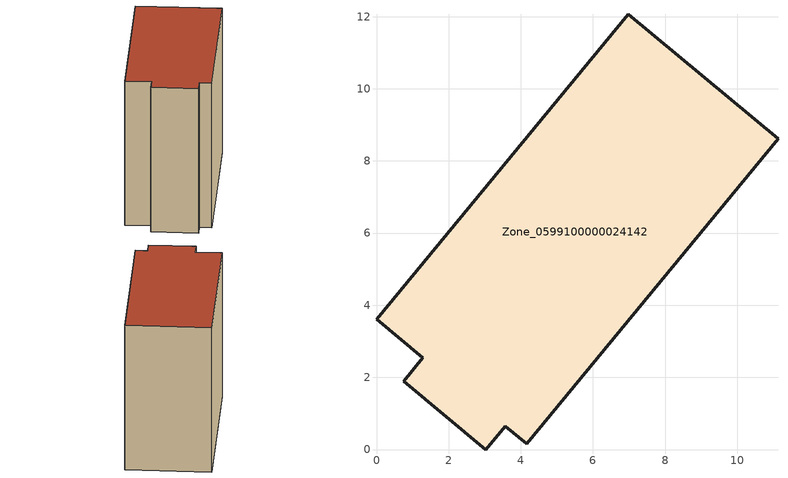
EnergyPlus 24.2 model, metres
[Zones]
Zone_0599100000024142
 floor ground (C_G): 6.98,12.06 11.13,8.61 4.16,0.16 3.57,0.65 3.03,0 0.75,1.9 1.28,2.55 0,3.61 z0
 wall outside (C_F): 0.75,1.9 3.03,0 3.57,0.65 4.16,0.16 11.13,8.61 6.98,12.06 0,3.61 1.28,2.55 0.75,1.9 z0:9.91
 roof outside (C_R): 6.98,12.06 0,3.61 1.28,2.55 0.75,1.9 3.03,0 3.57,0.65 4.16,0.16 11.13,8.61 z9.91
[BUILDING]
Pand.0599100000024142: North Axis=0; Terrain=City; Loads Convergence Tolerance Value=0.04; Temperature Convergence Tolerance Value=0.4; Solar Distribution=FullExterior; Maximum Number of Warmup Days=25; Minimum Number of Warmup Days=1
[Site:Location]
Rotterdam.The.Hague.AP_ZH_NLD Design_Conditions: Latitude=51.96; Longitude=4.45; Time Zone=1; Elevation=-4.5
[SITE:GROUNDTEMPERATURE:BUILDINGSURFACE]
18, 18, 18, 18, 18, 18, 18, 18, 18, 18, 18, 18
[MATERIAL] Thermal Absorptance=0.9; Solar Absorptance=0.7; Visible Absorptance=0.7
Name | Roughness | Thickness | Conductivity | Density | Specific Heat
G.TI.1946 | MediumSmooth | 0.15 | 1 | 540 | 1210
F.TI.1946 | Rough | 0.3 | 0.857143 | 1920 | 840
R.TI.1946 | MediumRough | 0.2 | 0.1 | 1500 | 1000
[CONSTRUCTION]
C_G: G.TI.1946
C_F: F.TI.1946
C_R: R.TI.1946
[ZONE]
Zone_0599100000024142: Type=1; Multiplier=1; Ceiling Height=Autocalculate; Volume=Autocalculate; Floor Area=autocalculate; Part of Total Floor Area=Yes
[ZONEINFILTRATION:DESIGNFLOWRATE]
Infil_Zone_0599100000024142: Zone or ZoneList or Space or SpaceList=Zone_0599100000024142; Schedule=AlwaysOn; Design Flow Rate Calculation Method=Flow/Area; Flow Rate per Floor Area=0.003; Constant Term Coefficient=1; Temperature Term Coefficient=0; Velocity Term Coefficient=0; Velocity Squared Term Coefficient=0
[HVACTEMPLATE:ZONE:IDEALLOADSAIRSYSTEM]
Zone_0599100000024142: Maximum Heating Supply Air Temperature=50; Minimum Cooling Supply Air Temperature=13; Maximum Heating Supply Air Humidity Ratio=0.0156; Minimum Cooling Supply Air Humidity Ratio=0.0077; Heating Limit=NoLimit; Cooling Limit=NoLimit; Dehumidification Control Type=ConstantSensibleHeatRatio; Cooling Sensible Heat Ratio=0.7; Dehumidification Setpoint=60; Humidification Control Type=None; Humidification Setpoint=30; Outdoor Air Method=None; Outdoor Air Flow Rate per Person=0.00944; Outdoor Air Flow Rate per Zone Floor Area=0; Outdoor Air Flow Rate per Zone=0; Demand Controlled Ventilation Type=None; Outdoor Air Economizer Type=NoEconomizer; Heat Recovery Type=None; Sensible Heat Recovery Effectiveness=0.7; Latent Heat Recovery Effectiveness=0.65
[ZONECONTROL:THERMOSTAT]
ThermostatControl_Zone_0599100000024142: Zone or ZoneList=Zone_0599100000024142; Control Type Schedule=DualSetpointControlType; Control 1=Thermostat_Zone_0599100000024142; Temperature Difference Between Cutout And Setpoint=0
[THERMOSTATSETPOINT:DUALSETPOINT]
Thermostat_Zone_0599100000024142: Heating Setpoint Temperature Schedule=HeatingSetpoint_Zone_0599100000024142; Cooling Setpoint Temperature Schedule=CoolingSetpoint_Zone_0599100000024142
[SCHEDULE:COMPACT]
HeatingSetpoint_Zone_0599100000024142: Through: 12/31, For: AllDays, Until: 24:00, 21
CoolingSetpoint_Zone_0599100000024142: Through: 12/31, For: AllDays, Until: 24:00, 24
DualSetpointControlType: Through: 12/31, For: AllDays, Until: 24:00, 4
AlwaysOn: Through: 12/31, For: AllDays, Until: 24:00, 1
